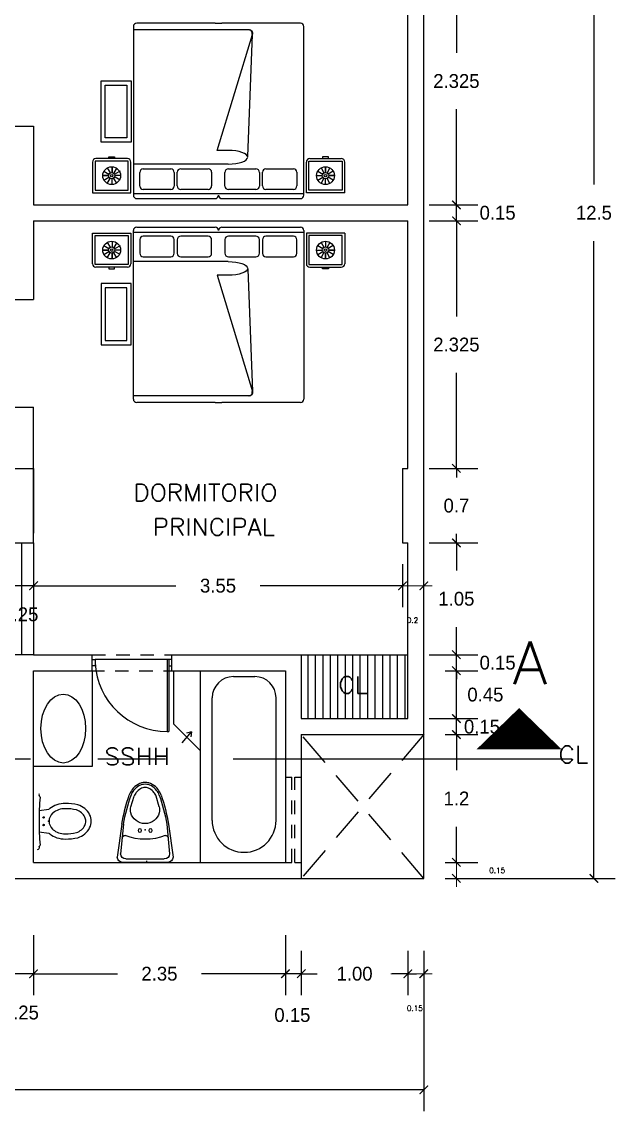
# Model space of a CAD drawing. Header units: millimetres. Extents: x 223 to 336, y 70 to 139.
# Drawn here: x 330.57 to 336.14, y 120.48 to 130.71 of the extents above; entities that cross this region are included whole.
import ezdxf

# ---------------------------------------------------------------- set-up
doc = ezdxf.new("R2010")
doc.units = ezdxf.units.MM
doc.linetypes.add('CENTERX2', pattern=[101.6, 63.5, -12.7, 12.7, -12.7])
doc.linetypes.add('HIDDEN', pattern=[9.525, 6.35, -3.175])
doc.layers.add('COTAS', color=3, linetype='Continuous', lineweight=9)
for name, color, linetype in [('linea-corte', 140, 'CENTERX2'), ('MUEBLES', 253, 'Continuous'), ('MUROS', 5, 'Continuous'), ('MUROS-BAJOS', 40, 'Continuous'), ('pisos', 8, 'Continuous'), ('PROYECCIONES', 6, 'HIDDEN'), ('PUERTAS', 2, 'Continuous'), ('TERRENO', 1, 'Continuous'), ('TEXTOS', 4, 'Continuous')]:
    doc.layers.add(name, color=color, linetype=linetype)
doc.styles.add('ROMANS', font='romans.shx', dxfattribs={"height": 0.05})
doc.dimstyles.new('ISO-25', dxfattribs={"dimtxt": 0.13, "dimasz": 0.08, "dimexe": 0.2, "dimexo": 0.2, "dimgap": 0.2, "dimtad": 0, "dimtih": 1, "dimtoh": 1, "dimdec": 3, "dimdsep": 46, "dimtxsty": 'Standard', "dimblk": 'ARCHTICK', "dimcen": 3, "dimadec": 0, "dimazin": 0, "dimtfac": 1, "dimtdec": 3, "dimtmove": 0, "dimatfit": 3, "dimldrblk": 'ARCHTICK', "dimfxl": 1, "dimarcsym": 0})

# ---------------------------------------------------------------- blocks, each defined once
blk = doc.blocks.new('_ARCHTICK')
at = {"color": 0, "linetype": 'ByBlock', "const_width": 0.15}
blk.add_lwpolyline([(-0.5, -0.5), (0.5, 0.5)], dxfattribs=at)
blk = doc.blocks.new('*D357')
at = {"layer": 'COTAS', "color": 0, "lineweight": -2, "ltscale": 0.05, "transparency": 16777216}
for p, q in [((330.681, 122.131), (330.681, 121.567)), ((333.045, 122.131), (333.045, 121.567)), ((330.681, 121.767), (331.468, 121.767)), ((333.045, 121.767), (332.258, 121.767))]:
    blk.add_line(p, q, dxfattribs=at)
at = {"layer": 'Defpoints', "color": 0, "ltscale": 0.05, "transparency": 16777216}
for p in [(330.681, 122.331), (333.045, 122.331), (330.681, 121.767)]:
    blk.add_point(p, dxfattribs=at)
at = {"layer": 'COTAS', "color": 0, "lineweight": -2, "ltscale": 0.05, "transparency": 16777216, "xscale": 0.08, "yscale": 0.08, "zscale": 0.08, "rotation": 180}
blk.add_blockref('_ARCHTICK', (330.681, 121.767), dxfattribs=at)
at = {"layer": 'COTAS', "color": 0, "lineweight": -2, "ltscale": 0.05, "transparency": 16777216, "xscale": 0.08, "yscale": 0.08, "zscale": 0.08}
blk.add_blockref('_ARCHTICK', (333.045, 121.767), dxfattribs=at)
at = {"layer": 'COTAS', "color": 0, "ltscale": 0.05, "transparency": 16777216, "insert": (331.863, 121.767), "char_height": 0.13, "attachment_point": 5}
blk.add_mtext('2.35', dxfattribs=at)
blk = doc.blocks.new('*D323')
at = {"layer": 'COTAS', "color": 0, "lineweight": -2, "ltscale": 0.05, "transparency": 16777216}
for p, q in [((330.681, 125.613), (330.681, 125.211)), ((334.145, 125.613), (334.145, 125.211)), ((330.681, 125.411), (332.018, 125.411)), ((334.145, 125.411), (332.808, 125.411))]:
    blk.add_line(p, q, dxfattribs=at)
at = {"layer": 'Defpoints', "color": 0, "ltscale": 0.05, "transparency": 16777216}
for p in [(330.681, 125.813), (334.145, 125.813), (330.681, 125.411)]:
    blk.add_point(p, dxfattribs=at)
at = {"layer": 'COTAS', "color": 0, "lineweight": -2, "ltscale": 0.05, "transparency": 16777216, "xscale": 0.08, "yscale": 0.08, "zscale": 0.08, "rotation": 180}
blk.add_blockref('_ARCHTICK', (330.681, 125.411), dxfattribs=at)
at = {"layer": 'COTAS', "color": 0, "lineweight": -2, "ltscale": 0.05, "transparency": 16777216, "xscale": 0.08, "yscale": 0.08, "zscale": 0.08}
blk.add_blockref('_ARCHTICK', (334.145, 125.411), dxfattribs=at)
at = {"layer": 'COTAS', "color": 0, "ltscale": 0.05, "transparency": 16777216, "insert": (332.413, 125.411), "char_height": 0.13, "attachment_point": 5}
blk.add_mtext('3.55', dxfattribs=at)
blk = doc.blocks.new('*D320')
at = {"layer": 'COTAS', "color": 0, "lineweight": -2, "ltscale": 0.05, "transparency": 16777216}
for p, q in [((298.285, 121.981), (298.285, 120.476)), ((334.345, 121.981), (334.345, 120.476)), ((298.285, 120.676), (315.866, 120.676)), ((334.345, 120.676), (316.764, 120.676))]:
    blk.add_line(p, q, dxfattribs=at)
at = {"layer": 'Defpoints', "color": 0, "ltscale": 0.05, "transparency": 16777216}
for p in [(298.285, 122.181), (334.345, 122.181), (334.345, 120.676)]:
    blk.add_point(p, dxfattribs=at)
at = {"layer": 'COTAS', "color": 0, "lineweight": -2, "ltscale": 0.05, "transparency": 16777216, "xscale": 0.08, "yscale": 0.08, "zscale": 0.08, "rotation": 180}
blk.add_blockref('_ARCHTICK', (298.285, 120.676), dxfattribs=at)
at = {"layer": 'COTAS', "color": 0, "lineweight": -2, "ltscale": 0.05, "transparency": 16777216, "xscale": 0.08, "yscale": 0.08, "zscale": 0.08}
blk.add_blockref('_ARCHTICK', (334.345, 120.676), dxfattribs=at)
at = {"layer": 'COTAS', "color": 0, "ltscale": 0.05, "transparency": 16777216, "insert": (316.315, 120.676), "char_height": 0.13, "attachment_point": 5}
blk.add_mtext('36.06', dxfattribs=at)
blk = doc.blocks.new('water')
for p, q in [((0.212, 0), (-0.212, 0)), ((-0.219, -0.36), (-0.262, -0.05)), ((-0.203, -0.36), (-0.23, -0.082)), ((0.18, -0.031), (-0.18, -0.031)), ((0.203, -0.36), (0.23, -0.082)), ((0.219, -0.36), (0.262, -0.05)), ((-0.136, -0.522), (-0.104, -0.622)), ((0.133, -0.522), (0.104, -0.622))]:
    blk.add_line(p, q)
for points in [[(0.15, -0.632, -0.072735), (0.121, -0.685, -0.106053), (0.066, -0.733, -0.126698), (0, -0.75, -0.126698), (-0.066, -0.733, -0.106053), (-0.121, -0.685, -0.072735), (-0.15, -0.632, -0.075527)], [(0.132, -0.632, -0.084865), (0.108, -0.676, -0.106053), (0.058, -0.719, -0.126698), (0, -0.734, -0.126698), (-0.058, -0.719, -0.106053), (-0.108, -0.676, -0.084865), (-0.132, -0.632)], [(0.104, -0.622, -0.063348), (0.083, -0.657, -0.106053), (0.043, -0.692, -0.126698), (0, -0.703, -0.126698), (-0.043, -0.692, -0.106053), (-0.083, -0.657, -0.063348), (-0.104, -0.622, -0.032432)]]:
    blk.add_lwpolyline(points, format="xyb")
for centre in [(-0.05, -0.3), (0.05, -0.3)]:
    blk.add_circle(centre, 0.0162)
for centre, radius, start, end in [((-0.212, -0.05), 0.05, 90, 180), ((-0.18, -0.082), 0.05, 90, 180), ((0.18, -0.082), 0.05, 0, 90), ((0.212, -0.05), 0.05, 0, 90), ((-0.177, -0.217), 0.0403, 197.365, 238.0437), ((-0.192, -0.241), 0.0115, 238.0437, 290.8502), ((0, -0.746), 0.529, 69.0287, 110.8502), ((0.194, -0.241), 0.0115, 249.0287, 293.7108), ((0.186, -0.225), 0.0299, 293.7108, 350.2175), ((1.215, -0.141), 1.45, 188.6963, 199.7999), ((1.355, -0.097), 1.58, 189.5687, 199.7797), ((-0.001, -0.502), 0.138, 14.7688, 165.2312), ((-1.405, -0.083), 1.632, 340.3478, 350.2344), ((-1.278, -0.121), 1.516, 340.2994, 350.9235), ((0.003, -0.498), 0.141, 167.0911, 189.7868), ((-0.006, -0.498), 0.141, 350.2132, 12.9089)]:
    blk.add_arc(centre, radius, start, end)
blk.add_point((0, -0.305))
blk = doc.blocks.new('*D356')
at = {"layer": 'COTAS', "color": 0, "lineweight": -2, "ltscale": 0.05, "transparency": 16777216}
for p, q in [((330.681, 122.131), (330.681, 121.567)), ((330.431, 121.981), (330.431, 121.567)), ((330.431, 121.767), (330.351, 121.767)), ((330.681, 121.767), (330.431, 121.767)), ((330.681, 121.767), (330.761, 121.767))]:
    blk.add_line(p, q, dxfattribs=at)
at = {"layer": 'Defpoints', "color": 0, "ltscale": 0.05, "transparency": 16777216}
for p in [(330.681, 122.331), (330.431, 122.181), (330.431, 121.767)]:
    blk.add_point(p, dxfattribs=at)
at = {"layer": 'COTAS', "color": 0, "lineweight": -2, "ltscale": 0.05, "transparency": 16777216, "xscale": 0.08, "yscale": 0.08, "zscale": 0.08}
blk.add_blockref('_ARCHTICK', (330.431, 121.767), dxfattribs=at)
at = {"layer": 'COTAS', "color": 0, "lineweight": -2, "ltscale": 0.05, "transparency": 16777216, "xscale": 0.08, "yscale": 0.08, "zscale": 0.08, "rotation": 180}
blk.add_blockref('_ARCHTICK', (330.681, 121.767), dxfattribs=at)
at = {"layer": 'COTAS', "color": 0, "ltscale": 0.05, "transparency": 16777216, "insert": (330.562, 121.402), "char_height": 0.13, "attachment_point": 5}
blk.add_mtext('0.25', dxfattribs=at)
blk = doc.blocks.new('*D324')
at = {"layer": 'COTAS', "color": 0, "lineweight": -2, "ltscale": 0.05, "transparency": 16777216}
for p, q in [((330.431, 125.613), (330.431, 125.211)), ((330.681, 125.613), (330.681, 125.211)), ((330.431, 125.411), (330.351, 125.411)), ((330.681, 125.411), (330.431, 125.411)), ((330.681, 125.411), (330.761, 125.411))]:
    blk.add_line(p, q, dxfattribs=at)
at = {"layer": 'Defpoints', "color": 0, "ltscale": 0.05, "transparency": 16777216}
for p in [(330.431, 125.813), (330.681, 125.813), (330.431, 125.411)]:
    blk.add_point(p, dxfattribs=at)
at = {"layer": 'COTAS', "color": 0, "lineweight": -2, "ltscale": 0.05, "transparency": 16777216, "xscale": 0.08, "yscale": 0.08, "zscale": 0.08}
blk.add_blockref('_ARCHTICK', (330.431, 125.411), dxfattribs=at)
at = {"layer": 'COTAS', "color": 0, "lineweight": -2, "ltscale": 0.05, "transparency": 16777216, "xscale": 0.08, "yscale": 0.08, "zscale": 0.08, "rotation": 180}
blk.add_blockref('_ARCHTICK', (330.681, 125.411), dxfattribs=at)
at = {"layer": 'COTAS', "color": 0, "ltscale": 0.05, "transparency": 16777216, "insert": (330.557, 125.142), "char_height": 0.13, "attachment_point": 5}
blk.add_mtext('0.25', dxfattribs=at)
blk = doc.blocks.new('*D317')
at = {"layer": 'COTAS', "color": 0, "lineweight": -2, "ltscale": 0.05, "transparency": 16777216}
for p, q in [((334.545, 135.163), (336.142, 135.163)), ((335.942, 135.163), (335.942, 129.178)), ((335.942, 122.663), (335.942, 128.648)), ((334.545, 122.663), (336.142, 122.663))]:
    blk.add_line(p, q, dxfattribs=at)
at = {"layer": 'Defpoints', "color": 0, "ltscale": 0.05, "transparency": 16777216}
for p in [(334.345, 135.163), (334.345, 122.663), (335.942, 122.663)]:
    blk.add_point(p, dxfattribs=at)
at = {"layer": 'COTAS', "color": 0, "lineweight": -2, "ltscale": 0.05, "transparency": 16777216, "xscale": 0.08, "yscale": 0.08, "zscale": 0.08}
for p, rotation in [((335.942, 135.163), 90), ((335.942, 122.663), 270)]:
    blk.add_blockref('_ARCHTICK', p, dxfattribs=dict(at, rotation=rotation))
at = {"layer": 'COTAS', "color": 0, "ltscale": 0.05, "transparency": 16777216, "insert": (335.942, 128.913), "char_height": 0.13, "attachment_point": 5}
blk.add_mtext('12.5', dxfattribs=at)
blk = doc.blocks.new('*D312')
at = {"layer": 'COTAS', "color": 0, "lineweight": -2, "ltscale": 0.05, "transparency": 16777216}
for p, q in [((334.395, 128.838), (334.851, 128.838)), ((334.651, 128.838), (334.651, 127.94)), ((334.651, 126.513), (334.651, 127.41)), ((334.395, 126.513), (334.851, 126.513))]:
    blk.add_line(p, q, dxfattribs=at)
at = {"layer": 'Defpoints', "color": 0, "ltscale": 0.05, "transparency": 16777216}
for p in [(334.195, 128.838), (334.651, 128.838), (334.195, 126.513)]:
    blk.add_point(p, dxfattribs=at)
at = {"layer": 'COTAS', "color": 0, "lineweight": -2, "ltscale": 0.05, "transparency": 16777216, "xscale": 0.08, "yscale": 0.08, "zscale": 0.08}
for p, rotation in [((334.651, 128.838), 90), ((334.651, 126.513), 270)]:
    blk.add_blockref('_ARCHTICK', p, dxfattribs=dict(at, rotation=rotation))
at = {"layer": 'COTAS', "color": 0, "ltscale": 0.05, "transparency": 16777216, "insert": (334.651, 127.675), "char_height": 0.13, "attachment_point": 5}
blk.add_mtext('2.325', dxfattribs=at)
blk = doc.blocks.new('*D431')
at = {"layer": 'COTAS', "color": 0, "lineweight": -2, "ltscale": 0.05, "transparency": 16777216}
for p, q in [((334.651, 124.163), (334.651, 124.243)), ((334.395, 124.163), (334.851, 124.163)), ((334.651, 124.013), (334.651, 124.163)), ((334.651, 124.013), (334.651, 124.163)), ((334.545, 124.013), (334.851, 124.013)), ((334.651, 124.013), (334.651, 123.933))]:
    blk.add_line(p, q, dxfattribs=at)
at = {"layer": 'Defpoints', "color": 0, "ltscale": 0.05, "transparency": 16777216}
for p in [(334.195, 124.163), (334.651, 124.163), (334.345, 124.013)]:
    blk.add_point(p, dxfattribs=at)
at = {"layer": 'COTAS', "color": 0, "lineweight": -2, "ltscale": 0.05, "transparency": 16777216, "xscale": 0.08, "yscale": 0.08, "zscale": 0.08}
for p, rotation in [((334.651, 124.163), 270), ((334.651, 124.013), 90)]:
    blk.add_blockref('_ARCHTICK', p, dxfattribs=dict(at, rotation=rotation))
at = {"layer": 'COTAS', "color": 0, "ltscale": 0.05, "transparency": 16777216, "insert": (334.891, 124.087), "char_height": 0.13, "attachment_point": 5}
blk.add_mtext('0.15', dxfattribs=at)
blk = doc.blocks.new('*D430')
at = {"layer": 'COTAS', "color": 0, "lineweight": -2, "ltscale": 0.05, "transparency": 16777216}
for p, q in [((334.545, 124.613), (334.851, 124.613)), ((334.651, 124.163), (334.651, 124.613)), ((334.395, 124.163), (334.851, 124.163))]:
    blk.add_line(p, q, dxfattribs=at)
at = {"layer": 'Defpoints', "color": 0, "ltscale": 0.05, "transparency": 16777216}
for p in [(334.345, 124.613), (334.651, 124.613), (334.195, 124.163)]:
    blk.add_point(p, dxfattribs=at)
at = {"layer": 'COTAS', "color": 0, "lineweight": -2, "ltscale": 0.05, "transparency": 16777216, "xscale": 0.08, "yscale": 0.08, "zscale": 0.08}
for p, rotation in [((334.651, 124.613), 90), ((334.651, 124.163), 270)]:
    blk.add_blockref('_ARCHTICK', p, dxfattribs=dict(at, rotation=rotation))
at = {"layer": 'COTAS', "color": 0, "ltscale": 0.05, "transparency": 16777216, "insert": (334.923, 124.388), "char_height": 0.13, "attachment_point": 5}
blk.add_mtext('0.45', dxfattribs=at)
blk = doc.blocks.new('*D429')
at = {"layer": 'COTAS', "color": 0, "lineweight": -2, "ltscale": 0.05, "transparency": 16777216}
for p, q in [((334.545, 124.013), (334.851, 124.013)), ((334.651, 124.013), (334.651, 123.678)), ((334.651, 122.813), (334.651, 123.148)), ((334.545, 122.813), (334.851, 122.813))]:
    blk.add_line(p, q, dxfattribs=at)
at = {"layer": 'Defpoints', "color": 0, "ltscale": 0.05, "transparency": 16777216}
for p in [(334.345, 124.013), (334.345, 122.813), (334.651, 122.813)]:
    blk.add_point(p, dxfattribs=at)
at = {"layer": 'COTAS', "color": 0, "lineweight": -2, "ltscale": 0.05, "transparency": 16777216, "xscale": 0.08, "yscale": 0.08, "zscale": 0.08}
for p, rotation in [((334.651, 124.013), 90), ((334.651, 122.813), 270)]:
    blk.add_blockref('_ARCHTICK', p, dxfattribs=dict(at, rotation=rotation))
at = {"layer": 'COTAS', "color": 0, "ltscale": 0.05, "transparency": 16777216, "insert": (334.651, 123.413), "char_height": 0.13, "attachment_point": 5}
blk.add_mtext('1.2', dxfattribs=at)
blk = doc.blocks.new('*D359')
at = {"layer": 'COTAS', "color": 0, "lineweight": -2, "ltscale": 0.05, "transparency": 16777216}
for p, q in [((333.045, 122.131), (333.045, 121.567)), ((333.195, 121.981), (333.195, 121.567)), ((333.045, 121.767), (332.965, 121.767)), ((333.195, 121.767), (333.045, 121.767)), ((333.195, 121.767), (333.275, 121.767))]:
    blk.add_line(p, q, dxfattribs=at)
at = {"layer": 'Defpoints', "color": 0, "ltscale": 0.05, "transparency": 16777216}
for p in [(333.045, 122.331), (333.195, 122.181), (333.045, 121.767)]:
    blk.add_point(p, dxfattribs=at)
at = {"layer": 'COTAS', "color": 0, "lineweight": -2, "ltscale": 0.05, "transparency": 16777216, "xscale": 0.08, "yscale": 0.08, "zscale": 0.08}
blk.add_blockref('_ARCHTICK', (333.045, 121.767), dxfattribs=at)
at = {"layer": 'COTAS', "color": 0, "lineweight": -2, "ltscale": 0.05, "transparency": 16777216, "xscale": 0.08, "yscale": 0.08, "zscale": 0.08, "rotation": 180}
blk.add_blockref('_ARCHTICK', (333.195, 121.767), dxfattribs=at)
at = {"layer": 'COTAS', "color": 0, "ltscale": 0.05, "transparency": 16777216, "insert": (333.111, 121.379), "char_height": 0.13, "attachment_point": 5}
blk.add_mtext('0.15', dxfattribs=at)
blk = doc.blocks.new('*D358')
at = {"layer": 'COTAS', "color": 0, "lineweight": -2, "ltscale": 0.05, "transparency": 16777216}
for p, q in [((333.195, 121.981), (333.195, 121.567)), ((334.195, 121.981), (334.195, 121.567)), ((333.195, 121.767), (333.115, 121.767)), ((333.195, 121.767), (333.343, 121.767)), ((334.195, 121.767), (334.047, 121.767)), ((334.195, 121.767), (334.275, 121.767))]:
    blk.add_line(p, q, dxfattribs=at)
at = {"layer": 'Defpoints', "color": 0, "ltscale": 0.05, "transparency": 16777216}
for p in [(333.195, 122.181), (334.195, 122.181), (333.195, 121.767)]:
    blk.add_point(p, dxfattribs=at)
at = {"layer": 'COTAS', "color": 0, "lineweight": -2, "ltscale": 0.05, "transparency": 16777216, "xscale": 0.08, "yscale": 0.08, "zscale": 0.08}
blk.add_blockref('_ARCHTICK', (333.195, 121.767), dxfattribs=at)
at = {"layer": 'COTAS', "color": 0, "lineweight": -2, "ltscale": 0.05, "transparency": 16777216, "xscale": 0.08, "yscale": 0.08, "zscale": 0.08, "rotation": 180}
blk.add_blockref('_ARCHTICK', (334.195, 121.767), dxfattribs=at)
at = {"layer": 'COTAS', "color": 0, "ltscale": 0.05, "transparency": 16777216, "insert": (333.695, 121.767), "char_height": 0.13, "attachment_point": 5}
blk.add_mtext('1.00', dxfattribs=at)
blk = doc.blocks.new('*D316')
at = {"layer": 'COTAS', "color": 0, "lineweight": -2, "ltscale": 0.05, "transparency": 16777216}
for p, q in [((334.395, 125.813), (334.851, 125.813)), ((334.651, 125.813), (334.651, 125.553)), ((334.651, 124.763), (334.651, 125.023)), ((334.395, 124.763), (334.851, 124.763))]:
    blk.add_line(p, q, dxfattribs=at)
at = {"layer": 'Defpoints', "color": 0, "ltscale": 0.05, "transparency": 16777216}
for p in [(334.195, 125.813), (334.651, 125.813), (334.195, 124.763)]:
    blk.add_point(p, dxfattribs=at)
at = {"layer": 'COTAS', "color": 0, "lineweight": -2, "ltscale": 0.05, "transparency": 16777216, "xscale": 0.08, "yscale": 0.08, "zscale": 0.08}
for p, rotation in [((334.651, 125.813), 90), ((334.651, 124.763), 270)]:
    blk.add_blockref('_ARCHTICK', p, dxfattribs=dict(at, rotation=rotation))
at = {"layer": 'COTAS', "color": 0, "ltscale": 0.05, "transparency": 16777216, "insert": (334.651, 125.288), "char_height": 0.13, "attachment_point": 5}
blk.add_mtext('1.05', dxfattribs=at)
blk = doc.blocks.new('*D315')
at = {"layer": 'COTAS', "color": 0, "lineweight": -2, "ltscale": 0.05, "transparency": 16777216}
for p, q in [((334.651, 124.763), (334.651, 124.843)), ((334.395, 124.763), (334.851, 124.763)), ((334.651, 124.613), (334.651, 124.763)), ((334.651, 124.613), (334.651, 124.763)), ((334.545, 124.613), (334.851, 124.613)), ((334.651, 124.613), (334.651, 124.533))]:
    blk.add_line(p, q, dxfattribs=at)
at = {"layer": 'Defpoints', "color": 0, "ltscale": 0.05, "transparency": 16777216}
for p in [(334.195, 124.763), (334.651, 124.763), (334.345, 124.613)]:
    blk.add_point(p, dxfattribs=at)
at = {"layer": 'COTAS', "color": 0, "lineweight": -2, "ltscale": 0.05, "transparency": 16777216, "xscale": 0.08, "yscale": 0.08, "zscale": 0.08}
for p, rotation in [((334.651, 124.763), 270), ((334.651, 124.613), 90)]:
    blk.add_blockref('_ARCHTICK', p, dxfattribs=dict(at, rotation=rotation))
at = {"layer": 'COTAS', "color": 0, "ltscale": 0.05, "transparency": 16777216, "insert": (335.038, 124.688), "char_height": 0.13, "attachment_point": 5}
blk.add_mtext('0.15', dxfattribs=at)
blk = doc.blocks.new('*D311')
at = {"layer": 'COTAS', "color": 0, "lineweight": -2, "ltscale": 0.05, "transparency": 16777216}
for p, q in [((334.651, 126.513), (334.651, 126.593)), ((334.395, 126.513), (334.851, 126.513)), ((334.651, 126.513), (334.651, 126.428)), ((334.651, 125.813), (334.651, 125.898)), ((334.395, 125.813), (334.851, 125.813)), ((334.651, 125.813), (334.651, 125.733))]:
    blk.add_line(p, q, dxfattribs=at)
at = {"layer": 'Defpoints', "color": 0, "ltscale": 0.05, "transparency": 16777216}
for p in [(334.195, 126.513), (334.651, 126.513), (334.195, 125.813)]:
    blk.add_point(p, dxfattribs=at)
at = {"layer": 'COTAS', "color": 0, "lineweight": -2, "ltscale": 0.05, "transparency": 16777216, "xscale": 0.08, "yscale": 0.08, "zscale": 0.08}
for p, rotation in [((334.651, 126.513), 270), ((334.651, 125.813), 90)]:
    blk.add_blockref('_ARCHTICK', p, dxfattribs=dict(at, rotation=rotation))
at = {"layer": 'COTAS', "color": 0, "ltscale": 0.05, "transparency": 16777216, "insert": (334.651, 126.163), "char_height": 0.13, "attachment_point": 5}
blk.add_mtext('0.7', dxfattribs=at)
blk = doc.blocks.new('*D314')
at = {"layer": 'COTAS', "color": 0, "lineweight": -2, "ltscale": 0.05, "transparency": 16777216}
for p, q in [((334.545, 131.313), (334.851, 131.313)), ((334.651, 131.313), (334.651, 130.415)), ((334.651, 128.988), (334.651, 129.885)), ((334.395, 128.988), (334.851, 128.988))]:
    blk.add_line(p, q, dxfattribs=at)
at = {"layer": 'Defpoints', "color": 0, "ltscale": 0.05, "transparency": 16777216}
for p in [(334.345, 131.313), (334.651, 131.313), (334.195, 128.988)]:
    blk.add_point(p, dxfattribs=at)
at = {"layer": 'COTAS', "color": 0, "lineweight": -2, "ltscale": 0.05, "transparency": 16777216, "xscale": 0.08, "yscale": 0.08, "zscale": 0.08}
for p, rotation in [((334.651, 131.313), 90), ((334.651, 128.988), 270)]:
    blk.add_blockref('_ARCHTICK', p, dxfattribs=dict(at, rotation=rotation))
at = {"layer": 'COTAS', "color": 0, "ltscale": 0.05, "transparency": 16777216, "insert": (334.651, 130.15), "char_height": 0.13, "attachment_point": 5}
blk.add_mtext('2.325', dxfattribs=at)
blk = doc.blocks.new('*D313')
at = {"layer": 'COTAS', "color": 0, "lineweight": -2, "ltscale": 0.05, "transparency": 16777216}
for p, q in [((334.651, 128.988), (334.651, 129.068)), ((334.395, 128.988), (334.851, 128.988)), ((334.651, 128.838), (334.651, 128.988)), ((334.651, 128.838), (334.651, 128.988)), ((334.395, 128.838), (334.851, 128.838)), ((334.651, 128.838), (334.651, 128.758))]:
    blk.add_line(p, q, dxfattribs=at)
at = {"layer": 'Defpoints', "color": 0, "ltscale": 0.05, "transparency": 16777216}
for p in [(334.195, 128.988), (334.651, 128.988), (334.195, 128.838)]:
    blk.add_point(p, dxfattribs=at)
at = {"layer": 'COTAS', "color": 0, "lineweight": -2, "ltscale": 0.05, "transparency": 16777216, "xscale": 0.08, "yscale": 0.08, "zscale": 0.08}
for p, rotation in [((334.651, 128.988), 270), ((334.651, 128.838), 90)]:
    blk.add_blockref('_ARCHTICK', p, dxfattribs=dict(at, rotation=rotation))
at = {"layer": 'COTAS', "color": 0, "ltscale": 0.05, "transparency": 16777216, "insert": (335.038, 128.913), "char_height": 0.13, "attachment_point": 5}
blk.add_mtext('0.15', dxfattribs=at)
blk = doc.blocks.new('A$C235B6341')
for p, q in [((0.167, 0.488), (0.154, 0.397)), ((0.367, 0.488), (0.379, 0.397))]:
    blk.add_line(p, q)
for points in [[(0.154, 0.397, 0.013963), (0.148, 0.389, 0.089637), (0.112, 0.324, 0.081306), (0.099, 0.243, 0.056545), (0.112, 0.126, 0.089637), (0.148, 0.061, 0.104644), (0.204, 0.015, 0.118458), (0.267, 0, 0.108474)], [(0.191, 0.363, 0.013963), (0.187, 0.358, 0.089637), (0.159, 0.308, 0.081306), (0.149, 0.243, 0.055176), (0.16, 0.14, 0.085892), (0.187, 0.092, 0.104644), (0.227, 0.06, 0.118458), (0.267, 0.05, 0.118458)], [(0.267, 0, 0.118458), (0.329, 0.015, 0.104644), (0.385, 0.061, 0.089637), (0.421, 0.126, 0.056545), (0.434, 0.243, 0.081306), (0.421, 0.324, 0.089637), (0.385, 0.389, 0.014084), (0.379, 0.397, 0.108474)], [(0.267, 0.05, 0.118458), (0.306, 0.06, 0.104644), (0.346, 0.092, 0.085892), (0.373, 0.14, 0.055176), (0.384, 0.243, 0.081306), (0.374, 0.308, 0.089637), (0.346, 0.358, 0.014084), (0.342, 0.363, 0.014084)]]:
    blk.add_lwpolyline(points, format="xyb")
for centre in [(0.231, 0.447), (0.302, 0.447)]:
    blk.add_circle(centre, 0.00635)
for centre, radius, start, end in [((0.03, 0.51), 0.03, 187.4314, 224.9532), ((0.017, 0.522), 0.0348, 255.4253, 291.0227), ((0.044, 0.495), 0.0148, 201.6897, 259.5639), ((0.267, -2.319), 2.809, 90.0016, 94.6091), ((0.267, -2.319), 2.809, 85.3931, 90.0016), ((0.266, -2.319), 2.809, 85.3909, 89.9984), ((0.49, 0.495), 0.0148, 280.4361, 338.3103), ((0.516, 0.522), 0.0348, 248.9773, 284.5747), ((0.267, 0.293), 0.103, 42.7314, 137.3026)]:
    blk.add_arc(centre, radius, start, end)
blk.add_point((0.267, 0.4))

msp = doc.modelspace()

# ---------------------------------------------------------------- hatches: boundary and pattern name
at = {"layer": 'pisos', "ltscale": 0.05}
h = msp.add_hatch(dxfattribs=at)
h.set_pattern_fill('_USER', color=256, scale=0.07, angle=90, style=0, pattern_type=0)
h.set_pattern_definition([(270, (56.68888, 256.013836), (-0.07, -4e-18), [])])
h.paths.add_polyline_path([(334.195, 124.16281), (333.195, 124.16281), (333.195, 124.76281), (334.195, 124.76281)])
h.paths.add_polyline_path([(333.50087, 124.60009), (333.90824, 124.60009), (333.90824, 124.35191), (333.50087, 124.35191)], flags=24)

# ---------------------------------------------------------------- linework, layer by layer
at = {"layer": 'COTAS', "ltscale": 0.05}
for p, q in [((334.145, 125.61281), (334.145, 125.21065)), ((334.345, 125.61281), (334.345, 125.21065)), ((334.145, 125.41065), (333.985, 125.41065)), ((334.345, 125.41065), (334.145, 125.41065)), ((334.345, 125.41065), (334.425, 125.41065)), ((334.545, 124.61281), (334.8508, 124.61281)), ((334.6508, 122.81281), (334.6508, 122.89281)), ((334.545, 122.81281), (334.8508, 122.81281)), ((334.545, 122.81281), (334.8508, 122.81281)), ((334.6508, 122.66281), (334.6508, 122.81281)), ((334.545, 122.66281), (334.8508, 122.66281)), ((334.6508, 122.66281), (334.6508, 122.58281)), ((334.195, 121.98104), (334.195, 121.56717)), ((334.345, 121.98104), (334.345, 121.56717)), ((334.195, 121.76717), (334.035, 121.76717)), ((334.345, 121.76717), (334.195, 121.76717)), ((334.345, 121.76717), (334.425, 121.76717))]:
    msp.add_line(p, q, dxfattribs=at)
at = {"layer": 'linea-corte', "ltscale": 0.05}
msp.add_line((335.73083, 123.78159), (297.15788, 123.78159), dxfattribs=at)
msp.add_lwpolyline([(335.23961, 123.87396, 0.8, 0, 0), (335.23961, 124.26211, 0, 0, 0)], format="xyseb", dxfattribs=at)
at = {"layer": 'MUEBLES'}
for p, q in [((331.61827, 130.66251), (331.61827, 129.07851)), ((332.38627, 130.69451), (331.65027, 130.69451)), ((332.38627, 130.69451), (332.45027, 130.69451)), ((333.18627, 130.69451), (332.45027, 130.69451)), ((333.21827, 129.07851), (333.21827, 130.66251)), ((332.70292, 130.63051), (331.61827, 130.63051)), ((332.70754, 130.63051), (332.03832, 130.63051)), ((332.40404, 129.49921), (332.73814, 130.58914)), ((332.69149, 129.44177), (332.73814, 130.58914)), ((331.56243, 129.42219), (331.26643, 129.42219)), ((332.50823, 129.49921), (332.40404, 129.49921)), ((333.27412, 129.42219), (333.57012, 129.42219)), ((331.23443, 129.39019), (331.23443, 129.10219)), ((331.37268, 129.33451), (331.39945, 129.28814)), ((331.42059, 129.34634), (331.42059, 129.2928)), ((331.42059, 129.2928), (331.42059, 129.34634)), ((331.46234, 129.33515), (331.43557, 129.28878)), ((331.59443, 129.10219), (331.59443, 129.39019)), ((332.50823, 129.37121), (331.61827, 129.37121)), ((331.71021, 129.32501), (331.96898, 129.32501)), ((332.06226, 129.32642), (332.32103, 129.32642)), ((332.51021, 129.32501), (332.76898, 129.32501)), ((332.86226, 129.32642), (333.12103, 129.32642)), ((333.24212, 129.10219), (333.24212, 129.39019)), ((333.38037, 129.33451), (333.40714, 129.28814)), ((333.42212, 129.3457), (333.42212, 129.29216)), ((333.42212, 129.29216), (333.42212, 129.3457)), ((333.46387, 129.33451), (333.4371, 129.28814)), ((333.60212, 129.10219), (333.60212, 129.39019)), ((331.38447, 129.26219), (331.33093, 129.26219)), ((331.33093, 129.26219), (331.38447, 129.26219)), ((331.34211, 129.30394), (331.38848, 129.27717)), ((331.34211, 129.22044), (331.38848, 129.24721)), ((331.37268, 129.18988), (331.39945, 129.23624)), ((331.42059, 129.17933), (331.42059, 129.23287)), ((331.46234, 129.19052), (331.43557, 129.23688)), ((331.49291, 129.30458), (331.44654, 129.27781)), ((331.49291, 129.22108), (331.44654, 129.24785)), ((331.50409, 129.26283), (331.45055, 129.26283)), ((331.50409, 129.26283), (331.45055, 129.26283)), ((331.67821, 129.16361), (331.67821, 129.29301)), ((332.00098, 129.29301), (332.00098, 129.16361)), ((332.03026, 129.16501), (332.03026, 129.29442)), ((332.35303, 129.29442), (332.35303, 129.16501)), ((332.47821, 129.16361), (332.47821, 129.29301)), ((332.80098, 129.29301), (332.80098, 129.16361)), ((332.83026, 129.16501), (332.83026, 129.29442)), ((333.15303, 129.29442), (333.15303, 129.16501)), ((333.33861, 129.26219), (333.39215, 129.26219)), ((333.33861, 129.26219), (333.39215, 129.26219)), ((333.3498, 129.30394), (333.39617, 129.27717)), ((333.3498, 129.22044), (333.39617, 129.24721)), ((333.38037, 129.18988), (333.40714, 129.23624)), ((333.42212, 129.17869), (333.42212, 129.23223)), ((333.46387, 129.18988), (333.4371, 129.23624)), ((333.49444, 129.30394), (333.44807, 129.27717)), ((333.49444, 129.22044), (333.44807, 129.24721)), ((333.45208, 129.26219), (333.50562, 129.26219)), ((333.50562, 129.26219), (333.45208, 129.26219)), ((331.96898, 129.13161), (331.71021, 129.13161)), ((332.32103, 129.13301), (332.06226, 129.13301)), ((332.76898, 129.13161), (332.51021, 129.13161)), ((333.12103, 129.13301), (332.86226, 129.13301)), ((331.23443, 129.10219), (331.59443, 129.10219)), ((331.61827, 129.09451), (332.41827, 129.09451)), ((331.65027, 129.04651), (332.38627, 129.04651)), ((332.41827, 129.09451), (333.21827, 129.09451)), ((332.45027, 129.04651), (333.18627, 129.04651)), ((333.60212, 129.10219), (333.24212, 129.10219)), ((331.23443, 128.72342), (331.59443, 128.72342)), ((331.23443, 128.43542), (331.23443, 128.72342)), ((331.59443, 128.72342), (331.59443, 128.43542)), ((331.61827, 127.1631), (331.61827, 128.7471)), ((331.61827, 128.7311), (332.41827, 128.7311)), ((331.65027, 128.7791), (332.38627, 128.7791)), ((332.41827, 128.7311), (333.21827, 128.7311)), ((332.45027, 128.7791), (333.18627, 128.7791)), ((333.21827, 128.7471), (333.21827, 127.1631)), ((333.60212, 128.72342), (333.24212, 128.72342)), ((333.24212, 128.72342), (333.24212, 128.43542)), ((333.60212, 128.72342), (333.60212, 128.43542)), ((331.34211, 128.60518), (331.38848, 128.5784)), ((331.37268, 128.63574), (331.39945, 128.58937)), ((331.42059, 128.64629), (331.42059, 128.59275)), ((331.46234, 128.6351), (331.43557, 128.58873)), ((331.49291, 128.60454), (331.44654, 128.57777)), ((331.67821, 128.66201), (331.67821, 128.5326)), ((331.96898, 128.69401), (331.71021, 128.69401)), ((332.00098, 128.5326), (332.00098, 128.66201)), ((332.03026, 128.6606), (332.03026, 128.5312)), ((332.32103, 128.6926), (332.06226, 128.6926)), ((332.35303, 128.5312), (332.35303, 128.6606)), ((332.47821, 128.66201), (332.47821, 128.5326)), ((332.76898, 128.69401), (332.51021, 128.69401)), ((332.80098, 128.5326), (332.80098, 128.66201)), ((332.83026, 128.6606), (332.83026, 128.5312)), ((333.12103, 128.6926), (332.86226, 128.6926)), ((333.15303, 128.5312), (333.15303, 128.6606)), ((333.3498, 128.60518), (333.39617, 128.5784)), ((333.38037, 128.63574), (333.40714, 128.58937)), ((333.42212, 128.64693), (333.42212, 128.59339)), ((333.46387, 128.63574), (333.4371, 128.58937)), ((333.49444, 128.60518), (333.44807, 128.5784)), ((331.38447, 128.56342), (331.33093, 128.56342)), ((331.33093, 128.56342), (331.38447, 128.56342)), ((331.34211, 128.52167), (331.38848, 128.54844)), ((331.37268, 128.49111), (331.39945, 128.53747)), ((331.42059, 128.47928), (331.42059, 128.53282)), ((331.42059, 128.53282), (331.42059, 128.47928)), ((331.46234, 128.49047), (331.43557, 128.53683)), ((331.49291, 128.52103), (331.44654, 128.5478)), ((331.50409, 128.56278), (331.45055, 128.56278)), ((331.50409, 128.56278), (331.45055, 128.56278)), ((331.71021, 128.5006), (331.96898, 128.5006)), ((332.06226, 128.4992), (332.32103, 128.4992)), ((332.51021, 128.5006), (332.76898, 128.5006)), ((332.86226, 128.4992), (333.12103, 128.4992)), ((333.33861, 128.56342), (333.39215, 128.56342)), ((333.33861, 128.56342), (333.39215, 128.56342)), ((333.3498, 128.52167), (333.39617, 128.54844)), ((333.38037, 128.49111), (333.40714, 128.53747)), ((333.42212, 128.47992), (333.42212, 128.53346)), ((333.42212, 128.53346), (333.42212, 128.47992)), ((333.46387, 128.49111), (333.4371, 128.53747)), ((333.49444, 128.52167), (333.44807, 128.54844)), ((333.45208, 128.56342), (333.50562, 128.56342)), ((333.50562, 128.56342), (333.45208, 128.56342)), ((331.56243, 128.40342), (331.26643, 128.40342)), ((332.50823, 128.4544), (331.61827, 128.4544)), ((333.27412, 128.40342), (333.57012, 128.40342)), ((332.50823, 128.3264), (332.40404, 128.3264)), ((332.40404, 128.3264), (332.73814, 127.23648)), ((332.69149, 128.38385), (332.73814, 127.23648)), ((332.70292, 127.1951), (331.61827, 127.1951)), ((332.70754, 127.1951), (332.03832, 127.1951)), ((332.38627, 127.1311), (331.65027, 127.1311)), ((332.38627, 127.1311), (332.45027, 127.1311)), ((333.18627, 127.1311), (332.45027, 127.1311)), ((332.55794, 124.5575), (332.75794, 124.5575)), ((332.35794, 123.2075), (332.35794, 124.3575)), ((332.95794, 123.2075), (332.95794, 124.3575))]:
    msp.add_line(p, q, dxfattribs=at)
at = {"layer": 'MUEBLES', "ltscale": 0.05}
for p, q in [((332.07755, 123.9361), (332.16244, 124.03951)), ((332.16244, 124.03951), (332.11641, 124.02683)), ((332.16244, 124.03951), (332.15897, 123.9919))]:
    msp.add_line(p, q, dxfattribs=at)
at = {"layer": 'MUEBLES'}
for points in [[(331.59795, 129.5763), (331.31465, 129.5763), (331.31465, 130.15259), (331.59795, 130.15259)], [(331.55795, 129.6163), (331.35465, 129.6163), (331.35465, 130.11259), (331.55795, 130.11259)], [(331.44245, 129.42219), (331.38641, 129.42219), (331.38641, 129.43985), (331.44245, 129.43985)], [(333.3941, 129.42219), (333.45014, 129.42219), (333.45014, 129.43985), (333.3941, 129.43985)], [(331.25843, 129.39819), (331.25843, 129.12619), (331.57043, 129.12619), (331.57043, 129.39819)], [(333.57812, 129.39819), (333.57812, 129.12619), (333.26612, 129.12619), (333.26612, 129.39819)], [(331.25843, 128.42742), (331.25843, 128.69942), (331.57043, 128.69942), (331.57043, 128.42742)], [(333.57812, 128.42742), (333.57812, 128.69942), (333.26612, 128.69942), (333.26612, 128.42742)], [(331.44245, 128.40342), (331.38641, 128.40342), (331.38641, 128.38576), (331.44245, 128.38576)], [(333.3941, 128.40342), (333.45014, 128.40342), (333.45014, 128.38576), (333.3941, 128.38576)], [(331.59795, 128.24931), (331.31465, 128.24931), (331.31465, 127.67303), (331.59795, 127.67303)], [(331.55795, 128.20931), (331.35465, 128.20931), (331.35465, 127.71303), (331.55795, 127.71303)]]:
    msp.add_lwpolyline(points, close=True, dxfattribs=at)
for centre, radius in [((331.41443, 129.26219), 0.0835), ((333.42212, 129.26219), 0.0835), ((331.41443, 129.26219), 0.02996), ((331.41443, 129.26219), 0.01207), ((333.42212, 129.26219), 0.02996), ((333.42212, 129.26219), 0.01207), ((331.41443, 128.56342), 0.0835), ((333.42212, 128.56342), 0.0835), ((331.41443, 128.56342), 0.02996), ((331.41443, 128.56342), 0.01207), ((333.42212, 128.56342), 0.02996), ((333.42212, 128.56342), 0.01207)]:
    msp.add_circle(centre, radius, dxfattribs=at)
for centre, radius, start, end in [((331.65027, 130.66251), 0.032, 90, 180), ((333.18627, 130.66251), 0.032, 0, 90), ((332.70292, 130.59851), 0.032, 342.957878, 90), ((332.70754, 130.59851), 0.032, 342.957878, 90), ((331.26643, 129.39019), 0.032, 90, 180), ((331.56243, 129.39019), 0.032, 0, 90), ((333.27412, 129.39019), 0.032, 90, 180), ((333.57012, 129.39019), 0.032, 0, 90), ((331.71021, 129.29301), 0.032, 90, 180), ((331.96898, 129.29301), 0.032, 0, 90), ((332.06226, 129.29442), 0.032, 90, 180), ((332.32103, 129.29442), 0.032, 0, 90), ((332.51021, 129.29301), 0.032, 90, 180), ((332.76898, 129.29301), 0.032, 0, 90), ((332.86226, 129.29442), 0.032, 90, 180), ((333.12103, 129.29442), 0.032, 0, 90), ((331.71021, 129.16361), 0.032, 180, 270), ((331.96898, 129.16361), 0.032, 270, 0), ((332.06226, 129.16501), 0.032, 180, 270), ((332.32103, 129.16501), 0.032, 270, 0), ((332.51021, 129.16361), 0.032, 180, 270), ((332.76898, 129.16361), 0.032, 270, 0), ((332.86226, 129.16501), 0.032, 180, 270), ((333.12103, 129.16501), 0.032, 270, 0), ((331.65027, 129.07851), 0.032, 180, 270), ((332.38627, 129.07851), 0.032, 270, 0), ((332.45027, 129.07851), 0.032, 180, 270), ((333.18627, 129.07851), 0.032, 270, 0), ((331.65027, 128.7471), 0.032, 90, 180), ((332.38627, 128.7471), 0.032, 0, 90), ((332.45027, 128.7471), 0.032, 90, 180), ((333.18627, 128.7471), 0.032, 0, 90), ((331.71021, 128.66201), 0.032, 90, 180), ((331.96898, 128.66201), 0.032, 0, 90), ((332.06226, 128.6606), 0.032, 90, 180), ((332.32103, 128.6606), 0.032, 0, 90), ((332.51021, 128.66201), 0.032, 90, 180), ((332.76898, 128.66201), 0.032, 0, 90), ((332.86226, 128.6606), 0.032, 90, 180), ((333.12103, 128.6606), 0.032, 0, 90), ((331.71021, 128.5326), 0.032, 180, 270), ((331.96898, 128.5326), 0.032, 270, 0), ((332.06226, 128.5312), 0.032, 180, 270), ((332.32103, 128.5312), 0.032, 270, 0), ((332.51021, 128.5326), 0.032, 180, 270), ((332.76898, 128.5326), 0.032, 270, 0), ((332.86226, 128.5312), 0.032, 180, 270), ((333.12103, 128.5312), 0.032, 270, 0), ((331.26643, 128.43542), 0.032, 180, 270), ((331.56243, 128.43542), 0.032, 270, 0), ((333.27412, 128.43542), 0.032, 180, 270), ((333.57012, 128.43542), 0.032, 270, 0), ((332.70292, 127.2271), 0.032, 270, 17.042122), ((332.70754, 127.2271), 0.032, 270, 17.042122), ((331.65027, 127.1631), 0.032, 180, 270), ((333.18627, 127.1631), 0.032, 270, 0), ((332.55794, 124.3575), 0.2, 90, 180), ((332.75794, 124.3575), 0.2, 360, 90), ((332.65794, 123.2075), 0.3, 180, 0)]:
    msp.add_arc(centre, radius, start, end, dxfattribs=at)
msp.add_ellipse((332.50823, 129.43521), major_axis=(0.18312, 0), ratio=0.34949818, start_param=4.71238898, end_param=7.85398163, dxfattribs=at)
at = {"layer": 'MUEBLES', "extrusion": (0, 0, -1)}
msp.add_ellipse((332.50823, 128.3904), major_axis=(0.18312, 0), ratio=0.34949818, start_param=4.71238898, end_param=7.85398163, dxfattribs=at)
at = {"layer": 'MUEBLES', "ltscale": 0.05}
msp.add_ellipse((330.9597, 124.06973), major_axis=(0, 0.32351), ratio=0.64831151, dxfattribs=at)
at = {"layer": 'MUROS'}
for p, q in [((334.345, 124.01281), (334.345, 133.81281)), ((334.195, 128.98781), (334.195, 131.31281)), ((330.68064, 129.72531), (330.68064, 128.98781)), ((330.68064, 128.98781), (334.195, 128.98781)), ((330.68064, 128.83781), (334.195, 128.83781)), ((330.68064, 128.83781), (330.68064, 128.10031)), ((334.195, 126.51281), (334.195, 128.83781)), ((330.43064, 126.51281), (330.68064, 126.51281)), ((330.68064, 126.51281), (330.68064, 125.9048)), ((330.68064, 125.81281), (330.68064, 126.51281)), ((334.145, 126.51281), (334.145, 125.81281)), ((334.145, 126.51281), (334.195, 126.51281)), ((330.43064, 125.81281), (330.68064, 125.81281)), ((334.145, 125.81281), (334.195, 125.81281)), ((334.195, 125.06281), (334.195, 125.81281)), ((334.195, 124.16281), (334.195, 125.81281)), ((330.68064, 124.76281), (331.23043, 124.76281)), ((331.23043, 124.61281), (331.23043, 124.76281)), ((331.98043, 124.76281), (333.195, 124.76281)), ((331.98043, 124.61281), (331.98043, 124.76281)), ((333.195, 124.76281), (333.195, 124.16281)), ((330.68064, 122.81281), (330.68064, 124.61281)), ((330.68064, 124.61281), (331.23043, 124.61281)), ((331.98043, 124.61281), (333.045, 124.61281)), ((333.045, 124.61281), (333.045, 122.81281)), ((333.195, 124.16281), (334.195, 124.16281)), ((333.195, 124.01281), (333.195, 122.66281)), ((333.195, 124.01281), (334.345, 124.01281)), ((330.68064, 122.81281), (333.045, 122.81281)), ((330.43064, 122.66281), (333.195, 122.66281))]:
    msp.add_line(p, q, dxfattribs=at)
at = {"layer": 'MUROS', "ltscale": 0.05}
for p, q in [((330.43064, 129.72531), (330.68064, 129.72531)), ((330.43064, 128.10031), (330.68064, 128.10031)), ((330.68064, 124.76281), (330.43064, 124.76281))]:
    msp.add_line(p, q, dxfattribs=at)
at = {"layer": 'MUROS-BAJOS', "ltscale": 0.05}
for p, q in [((329.78064, 127.08781), (330.68064, 127.08781)), ((330.68064, 126.51281), (330.68064, 127.08781)), ((330.68064, 125.81281), (330.68064, 124.76281)), ((331.995, 124.11281), (332.245, 123.86281))]:
    msp.add_line(p, q, dxfattribs=at)
at = {"layer": 'MUROS-BAJOS'}
for p, q in [((331.23043, 124.61281), (331.23043, 123.71281)), ((331.995, 124.61281), (331.995, 124.11281)), ((332.245, 124.61281), (332.245, 122.81281))]:
    msp.add_line(p, q, dxfattribs=at)
at = {"layer": 'pisos', "ltscale": 0.05}
for p, q in [((331.93543, 124.71781), (331.26043, 124.71781)), ((333.195, 124.76281), (334.195, 124.76281)), ((334.345, 122.66281), (334.345, 124.01281)), ((331.74373, 122.81281), (331.74373, 122.82837)), ((333.195, 122.66281), (334.345, 122.66281))]:
    msp.add_line(p, q, dxfattribs=at)
at = {"layer": 'PROYECCIONES', "ltscale": 0.02}
for p, q in [((331.23043, 124.76281), (331.98043, 124.76281)), ((331.21902, 124.61281), (331.98043, 124.61281)), ((333.045, 123.61281), (333.105, 123.61281)), ((333.105, 122.81281), (333.105, 123.61281)), ((333.135, 122.81281), (333.135, 123.61281)), ((333.135, 123.61281), (333.195, 123.61281)), ((333.045, 122.81281), (333.105, 122.81281)), ((333.135, 122.81281), (333.195, 122.81281))]:
    msp.add_line(p, q, dxfattribs=at)
at = {"layer": 'PROYECCIONES', "ltscale": 0.05}
for p, q in [((334.345, 122.66281), (333.195, 124.01281)), ((334.345, 124.01281), (333.195, 122.66281))]:
    msp.add_line(p, q, dxfattribs=at)
at = {"layer": 'PUERTAS', "color": 1}
for p, q in [((331.95043, 124.71781), (331.93543, 124.71781)), ((331.93543, 124.71781), (331.93543, 124.04214)), ((331.95043, 124.71781), (331.95043, 124.04214)), ((331.93543, 124.04214), (331.95043, 124.04214))]:
    msp.add_line(p, q, dxfattribs=at)
for points in [[(331.23043, 124.71781), (331.26043, 124.71781), (331.26043, 124.65781), (331.23043, 124.65781)], [(331.98043, 124.71781), (331.95043, 124.71781), (331.95043, 124.65781), (331.98043, 124.65781)]]:
    msp.add_lwpolyline(points, close=True, dxfattribs=at)
at = {"layer": 'PUERTAS'}
msp.add_arc((331.93543, 124.71781), 0.67567, 182.544804, 270, dxfattribs=at)
at = {"layer": 'TERRENO', "ltscale": 0.05}
msp.add_line((330.57064, 124.76281), (330.57064, 125.81281), dxfattribs=at)
at = {"layer": 'TEXTOS', "ltscale": 0.05}
msp.add_line((331.23043, 123.71281), (330.68064, 123.71281), dxfattribs=at)

# ---------------------------------------------------------------- block references
at = {"layer": 'COTAS', "ltscale": 0.05, "xscale": 0.08, "yscale": 0.08, "zscale": 0.08}
for p in [(334.145, 125.41065), (334.195, 121.76717)]:
    msp.add_blockref('_ARCHTICK', p, dxfattribs=at)
for p, rotation in [((334.345, 125.41065), 180), ((334.6508, 124.61281), 90), ((334.6508, 122.81281), 270), ((334.6508, 122.81281), 270), ((334.6508, 122.66281), 90), ((334.345, 121.76717), 180)]:
    msp.add_blockref('_ARCHTICK', p, dxfattribs=dict(at, rotation=rotation))
at = {"layer": 'MUEBLES', "xscale": -1, "rotation": 180}
msp.add_blockref('water', (331.72886, 122.81281), dxfattribs=at)
at = {"layer": 'TEXTOS', "ltscale": 0.05, "rotation": 90}
msp.add_blockref('A$C235B6341', (331.22285, 122.93303), dxfattribs=at)

# ---------------------------------------------------------------- texts
at = {"layer": 'COTAS', "ltscale": 0.05, "char_height": 0.05, "attachment_point": 5, "style": 'ROMANS'}
for s, insert in [('0.2', (334.23892, 125.08687)), ('0.15', (335.03335, 122.73781)), ('0.15', (334.26046, 121.44286))]:
    msp.add_mtext(s, dxfattribs=dict(at, insert=insert))
at = {"layer": 'linea-corte', "style": 'ROMANS', "width": 1.065916}
msp.add_text('A ', height=0.4, dxfattribs=at).set_placement((335.17797, 124.48639))
at = {"layer": 'TEXTOS', "style": 'ROMANS', "width": 1.065916}
for s, p in [('DORMITORIO', (331.61781, 126.20613)), ('PRINCIPAL', (331.79912, 125.88379)), ('CL', (333.54224, 124.40013)), ('CL', (335.61007, 123.74624)), ('SSHH', (331.34723, 123.7278))]:
    msp.add_text(s, height=0.16, dxfattribs=at).set_placement(p)

# ---------------------------------------------------------------- dimensions: what is measured, and where the dimension line sits
at = {"layer": 'COTAS', "ltscale": 0.05}
for base, p1, p2, angle, override, picture, middle in [((335.94197, 122.66281), (334.345, 135.16281), (334.345, 122.66281), 90, {"dimscale": 1}, '*D317', (335.94197, 128.91281)), ((334.6508, 131.31281), (334.195, 128.98781), (334.345, 131.31281), 90, {"dimscale": 1, "dimtmove": 1}, '*D314', (334.6508, 130.15031)), ((334.6508, 128.83781), (334.195, 126.51281), (334.195, 128.83781), 90, {"dimscale": 1, "dimtmove": 1}, '*D312', (334.6508, 127.67531)), ((334.6508, 126.51281), (334.195, 125.81281), (334.195, 126.51281), 90, {"dimscale": 1, "dimtmove": 1}, '*D311', (334.6508, 126.16281)), ((334.6508, 125.81281), (334.195, 124.76281), (334.195, 125.81281), 90, {"dimscale": 1, "dimtmove": 1}, '*D316', (334.6508, 125.28781)), ((334.6508, 122.81281), (334.345, 124.01281), (334.345, 122.81281), 270, {"dimscale": 1, "dimtmove": 1}, '*D429', (334.6508, 123.41281))]:
    dim = msp.add_linear_dim(base=base, p1=p1, p2=p2, angle=angle, dimstyle='ISO-25', override=override, dxfattribs=at)
    dim.commit()
    dim.dimension.update_dxf_attribs({"geometry": picture, "text_midpoint": middle})
for base, p1, p2, angle, picture, middle in [((334.6508, 128.98781), (334.195, 128.83781), (334.195, 128.98781), 90, '*D313', (335.03769, 128.91281)), ((334.6508, 124.76281), (334.345, 124.61281), (334.195, 124.76281), 90, '*D315', (335.03761, 124.68781)), ((334.6508, 124.61281), (334.195, 124.16281), (334.345, 124.61281), 270, '*D430', (334.92306, 124.38781)), ((334.6508, 124.16281), (334.345, 124.01281), (334.195, 124.16281), 270, '*D431', (334.89059, 124.08713))]:
    dim = msp.add_linear_dim(base=base, p1=p1, p2=p2, angle=angle, dimstyle='ISO-25', override={"dimscale": 1, "dimtmove": 1}, dxfattribs=at)
    dim.commit()
    dim.dimension.update_dxf_attribs({"geometry": picture, "text_midpoint": middle, "dimtype": 160})
for base, p1, p2, picture, middle in [((330.43064, 125.41065), (330.68064, 125.81281), (330.43064, 125.81281), '*D324', (330.55673, 125.14238)), ((330.43064, 121.76717), (330.68064, 122.33104), (330.43064, 122.18104), '*D356', (330.5615, 121.40171)), ((333.045, 121.76717), (333.195, 122.18104), (333.045, 122.33104), '*D359', (333.11079, 121.37867))]:
    dim = msp.add_linear_dim(base=base, p1=p1, p2=p2, dimstyle='ISO-25', override={"dimscale": 1, "dimtmove": 1}, dxfattribs=at)
    dim.commit()
    dim.dimension.update_dxf_attribs({"geometry": picture, "text_midpoint": middle, "dimtype": 160})
for base, p1, p2, text, picture, middle in [((330.68064, 125.41065), (334.145, 125.81281), (330.68064, 125.81281), '3.55', '*D323', (332.41282, 125.41065)), ((330.68064, 121.76717), (333.045, 122.33104), (330.68064, 122.33104), '2.35', '*D357', (331.86282, 121.76717)), ((333.195, 121.76717), (334.195, 122.18104), (333.195, 122.18104), '1.00', '*D358', (333.695, 121.76717))]:
    dim = msp.add_linear_dim(base=base, p1=p1, p2=p2, text=text, dimstyle='ISO-25', override={"dimscale": 1, "dimtmove": 1}, dxfattribs=at)
    dim.commit()
    dim.dimension.update_dxf_attribs({"geometry": picture, "text_midpoint": middle})
dim = msp.add_linear_dim(base=(334.345, 120.67623), p1=(298.285, 122.18104), p2=(334.345, 122.18104), dimstyle='ISO-25', override={"dimscale": 1}, dxfattribs=at)
dim.commit()
dim.dimension.update_dxf_attribs({"geometry": '*D320', "text_midpoint": (316.315, 120.67623)})

doc.saveas('drawing.dxf')
